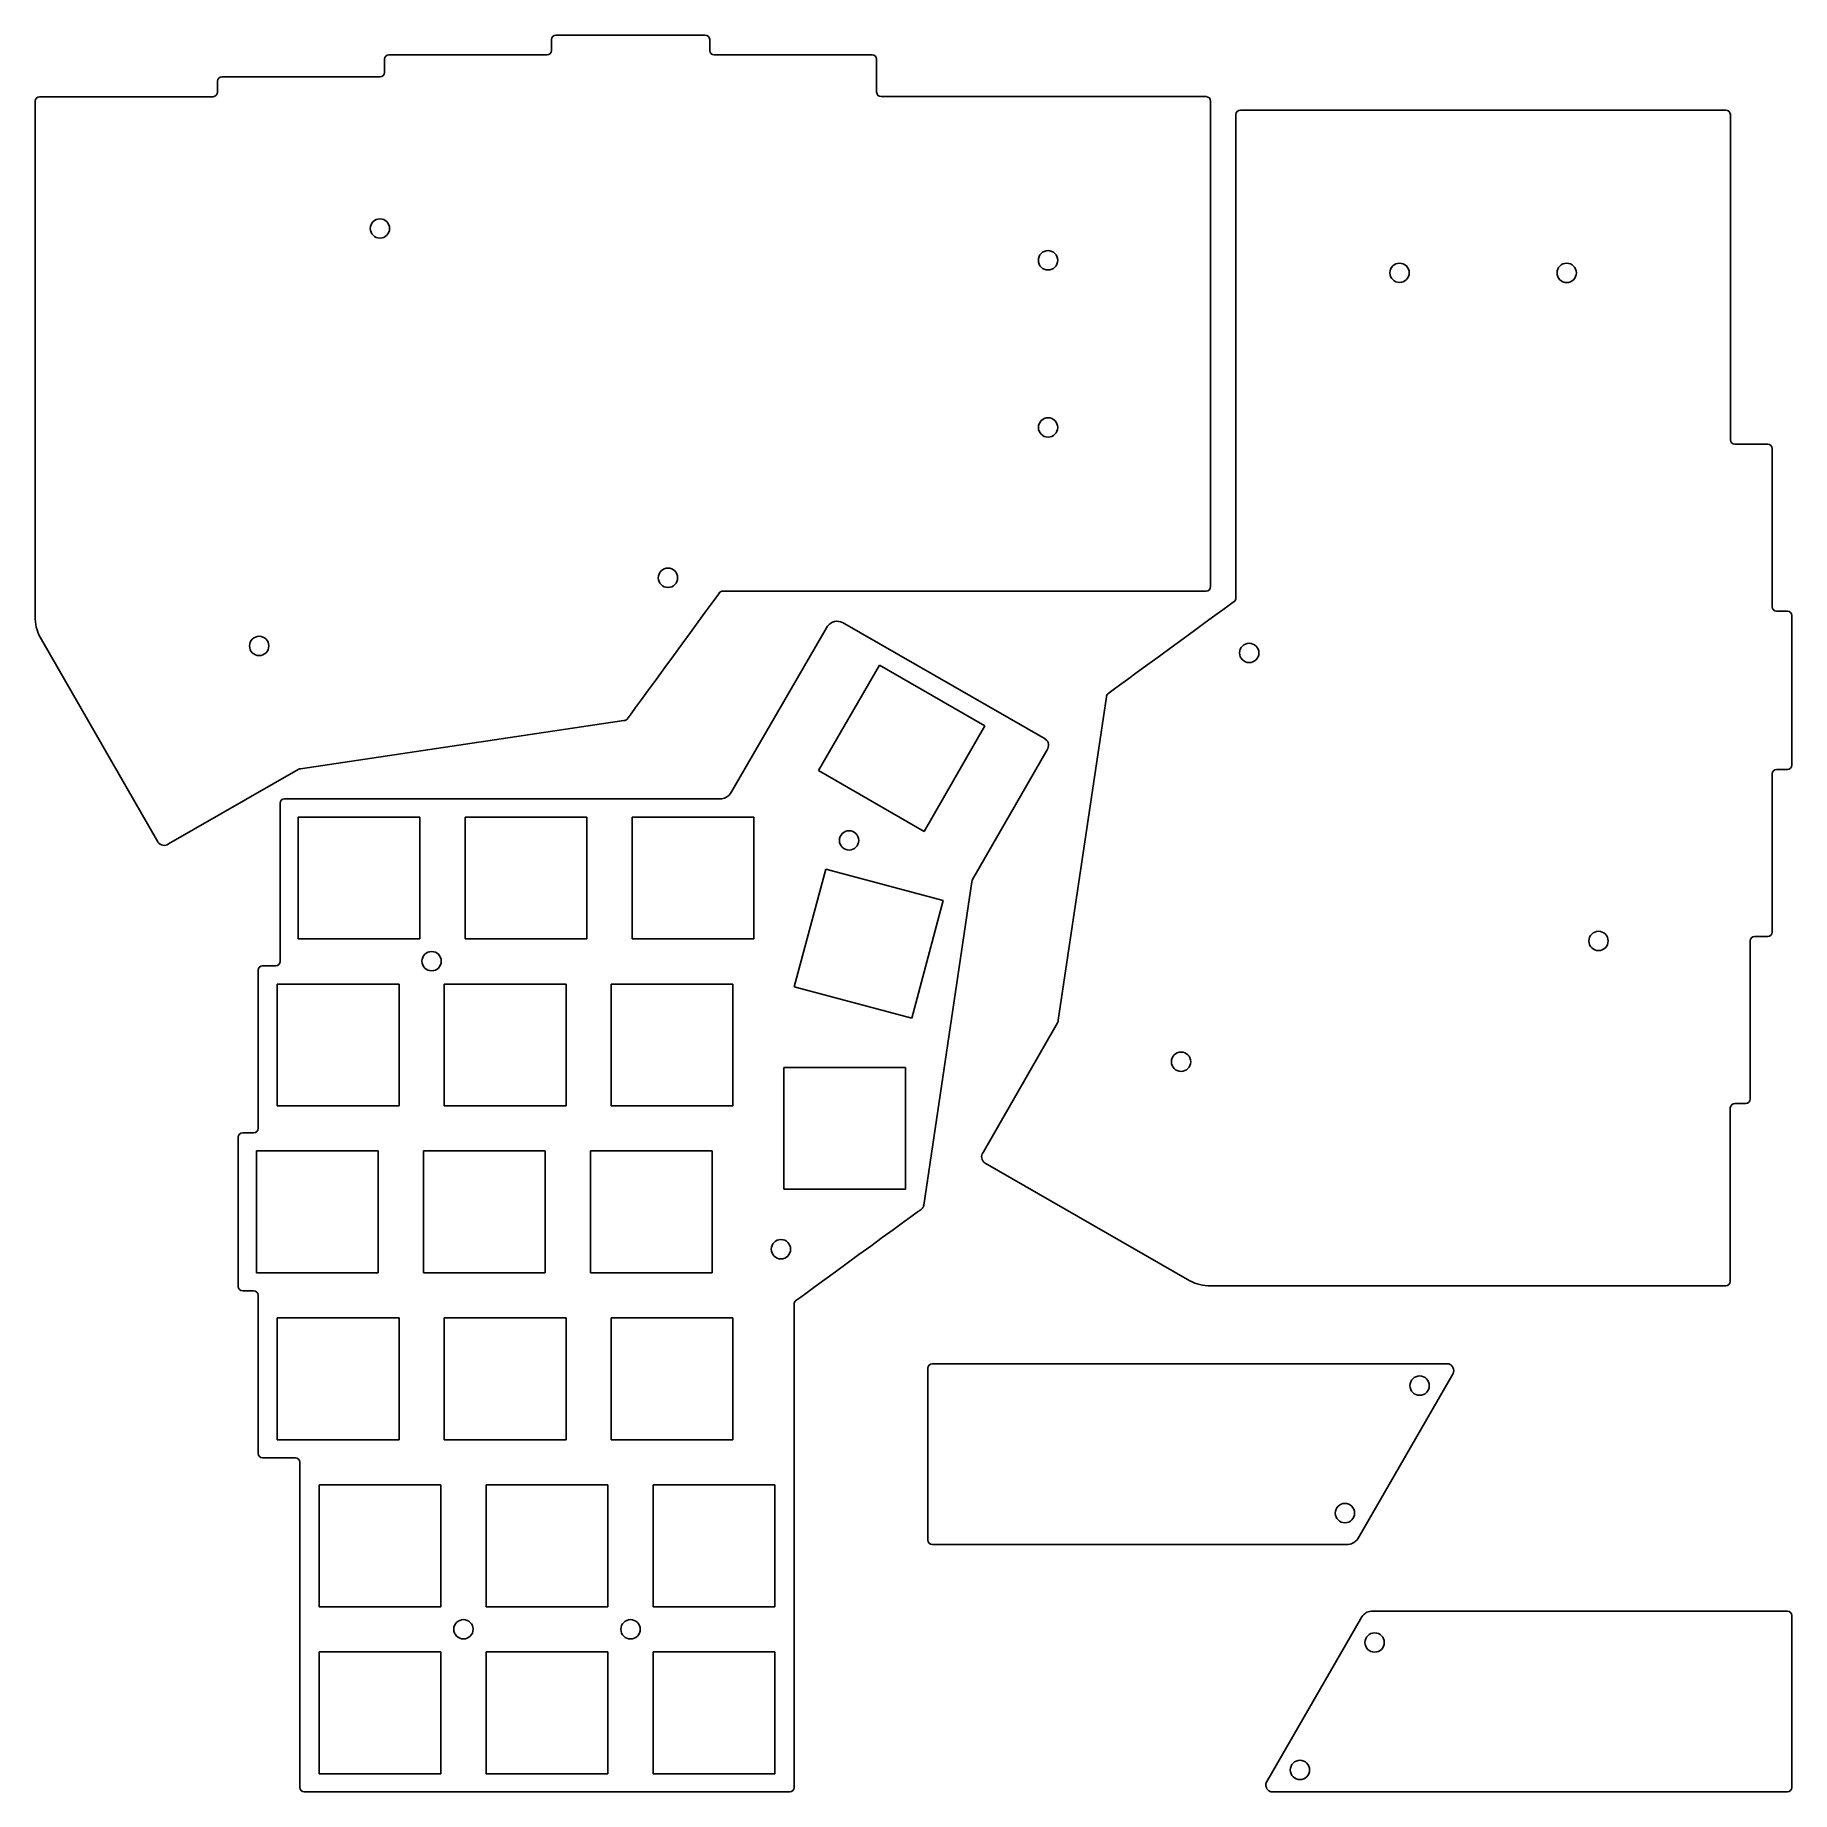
# Model space of a CAD drawing. Extents: x 0 to 200, y 0 to 200.
import ezdxf

# ---------------------------------------------------------------- set-up
doc = ezdxf.new("R2010")
doc.units = 0
doc.layers.add('top-bottom', color=7, linetype='CONTINUOUS')

msp = doc.modelspace()

# ---------------------------------------------------------------- linework, layer by layer
at = {"layer": 'top-bottom', "color": 5}
for p, q in [((76.306223, 199.949784), (59.304835, 199.949784)), ((58.80495, 199.449899), (58.80495, 198.20001)), ((76.806109, 198.20001), (76.806109, 199.449899)), ((39.803668, 197.199886), (39.803668, 195.699525)), ((58.304712, 197.699772), (40.303553, 197.699772)), ((95.307505, 197.699772), (77.305994, 197.699772)), ((95.807391, 193.449513), (95.807391, 197.199886)), ((20.802386, 194.699402), (20.802386, 193.465035)), ((39.30343, 195.19964), (21.302271, 195.19964)), ((0.049918, 192.441628), (0.049918, 133.480928)), ((20.301442, 192.941514), (0.550156, 192.941514)), ((114.308787, 192.949275), (96.307276, 192.949275)), ((116.309034, 192.949275), (114.308787, 192.949275)), ((133.310069, 192.949275), (116.309034, 192.949275)), ((133.809955, 137.195671), (133.809955, 192.44939)), ((136.695368, 173.899038), (136.695368, 190.900073)), ((137.195606, 191.399959), (192.449325, 191.399959)), ((192.94921, 190.900073), (192.94921, 173.899038)), ((40.384268, 177.946933), (40.384268, 177.946933)), ((116.406012, 174.324759), (116.406012, 174.324759)), ((155.309548, 174.0048), (155.309548, 174.0048)), ((174.324694, 173.996016), (174.324694, 173.996016)), ((136.695368, 171.898791), (136.695368, 173.899038)), ((192.94921, 173.899038), (192.94921, 171.898791)), ((136.695368, 135.896121), (136.695368, 171.898791)), ((192.94921, 171.898791), (192.94921, 153.89728)), ((116.414796, 155.309612), (116.414796, 155.309612)), ((193.449448, 153.397395), (197.199822, 153.397395)), ((197.699707, 152.897509), (197.699707, 134.895998)), ((73.162556, 138.199921), (73.162556, 138.199921)), ((77.952634, 136.54903), (77.952634, 136.54903)), ((78.306117, 136.695433), (114.308787, 136.695433)), ((114.308787, 136.695433), (116.309034, 136.695433)), ((116.309034, 136.695433), (133.310069, 136.695433)), ((136.548966, 135.542638), (136.548966, 135.542638)), ((198.199945, 134.396113), (199.449834, 134.396113)), ((79.194233, 113.636102), (90.231572, 132.712879)), ((91.93231, 133.095642), (114.972185, 119.858386)), ((199.94972, 133.896227), (199.94972, 116.894839)), ((0.764644, 131.18329), (14.001901, 108.143415)), ((26.642682, 130.445351), (26.642682, 130.445351)), ((138.199857, 130.75256), (138.199857, 130.75256)), ((96.113813, 128.26637), (89.196559, 116.266303)), ((108.11388, 121.349116), (96.113813, 128.26637)), ((116.475241, 87.851756), (121.944698, 124.645353)), ((30.261752, 116.475306), (67.055349, 121.944762)), ((101.196626, 109.349049), (108.11388, 121.349116)), ((115.202196, 118.628252), (106.712614, 103.878287)), ((15.231682, 107.913405), (29.981647, 116.403339)), ((89.196559, 116.266303), (101.196626, 109.349049)), ((199.449834, 116.394954), (198.199945, 116.394954)), ((197.699707, 115.894716), (197.699707, 97.893557)), ((27.91596, 94.556504), (27.91596, 112.557663)), ((28.416198, 113.057548), (29.650918, 113.057548)), ((29.650918, 113.057548), (45.911475, 113.057195)), ((45.911475, 113.057195), (78.204341, 113.057195)), ((43.832383, 110.977821), (29.981647, 110.977821)), ((29.981647, 110.977821), (29.981647, 97.126732)), ((43.832383, 97.126732), (43.832383, 110.977821)), ((62.833665, 110.977821), (48.982576, 110.977821)), ((48.982576, 110.977821), (48.982576, 97.126732)), ((62.833665, 97.126732), (62.833665, 110.977821)), ((81.834947, 110.977821), (67.983858, 110.977821)), ((67.983858, 110.977821), (67.983858, 97.126732)), ((81.834947, 97.126732), (81.834947, 110.977821)), ((92.668838, 107.217428), (92.668838, 107.217428)), ((90.006112, 105.036313), (86.434949, 91.653713)), ((103.389065, 101.46515), (90.006112, 105.036313)), ((106.640294, 103.598182), (101.171191, 66.804585)), ((99.817549, 88.082197), (103.389065, 101.46515)), ((177.946869, 97.974272), (177.946869, 97.974272)), ((29.981647, 97.126732), (43.832383, 97.126732)), ((48.982576, 97.126732), (62.833665, 97.126732)), ((67.983858, 97.126732), (81.834947, 97.126732)), ((195.199575, 96.893434), (195.199575, 78.892275)), ((197.199822, 97.393672), (195.699461, 97.393672)), ((25.916067, 94.056619), (27.416075, 94.056619)), ((25.415829, 75.555222), (25.415829, 93.556381)), ((41.457134, 91.976186), (27.606046, 91.976186)), ((27.606046, 91.976186), (27.606046, 78.12545)), ((41.457134, 78.12545), (41.457134, 91.976186)), ((45.167256, 93.475665), (45.167256, 93.475665)), ((60.458769, 91.976186), (46.60768, 91.976186)), ((46.60768, 91.976186), (46.60768, 78.12545)), ((60.458769, 78.12545), (60.458769, 91.976186)), ((79.460051, 91.976186), (65.608962, 91.976186)), ((65.608962, 91.976186), (65.608962, 78.12545)), ((79.460051, 78.12545), (79.460051, 91.976186)), ((86.434949, 91.653713), (99.817549, 88.082197)), ((107.91334, 72.821686), (116.403275, 87.571651)), ((130.445286, 84.232686), (130.445286, 84.232686)), ((99.086458, 82.475898), (85.235365, 82.475898)), ((85.235365, 82.475898), (85.235365, 68.624809)), ((99.086458, 68.624809), (99.086458, 82.475898)), ((27.606046, 78.12545), (41.457134, 78.12545)), ((46.60768, 78.12545), (60.458769, 78.12545)), ((65.608962, 78.12545), (79.460051, 78.12545)), ((194.699338, 78.39239), (193.46497, 78.39239)), ((192.941449, 77.891446), (192.941449, 58.14016)), ((23.165816, 57.55371), (23.165816, 74.555099)), ((23.665701, 75.054984), (24.915943, 75.054984)), ((39.082238, 72.974904), (25.23115, 72.974904)), ((25.23115, 72.974904), (25.23115, 59.123815)), ((39.082238, 59.123815), (39.082238, 72.974904)), ((58.083521, 72.974904), (44.232432, 72.974904)), ((44.232432, 72.974904), (44.232432, 59.123815)), ((58.083521, 59.123815), (58.083521, 72.974904)), ((77.084803, 72.974904), (63.233714, 72.974904)), ((63.233714, 72.974904), (63.233714, 59.123815)), ((77.084803, 59.123815), (77.084803, 72.974904)), ((131.183226, 58.354648), (108.143351, 71.591905)), ((85.235365, 68.624809), (99.086458, 68.624809)), ((84.914303, 60.697519), (84.914303, 60.697519)), ((25.23115, 59.123815), (39.082238, 59.123815)), ((44.232432, 59.123815), (58.083521, 59.123815)), ((63.233714, 59.123815), (77.084803, 59.123815)), ((24.915943, 57.053825), (23.665701, 57.053825)), ((25.415829, 38.552781), (25.415829, 56.55394)), ((192.441564, 57.639922), (133.480863, 57.639922)), ((41.457134, 53.973622), (27.606046, 53.973622)), ((27.606046, 53.973622), (27.606046, 40.122886)), ((41.457134, 40.122886), (41.457134, 53.973622)), ((60.458769, 53.973622), (46.60768, 53.973622)), ((46.60768, 53.973622), (46.60768, 40.122886)), ((60.458769, 40.122886), (60.458769, 53.973622)), ((79.460051, 53.973622), (65.608962, 53.973622)), ((65.608962, 53.973622), (65.608962, 40.122886)), ((79.460051, 40.122886), (79.460051, 53.973622)), ((86.420167, 55.553817), (86.420167, 19.551146)), ((86.56657, 55.907299), (86.56657, 55.907299)), ((101.631067, 48.265152), (101.620131, 28.694487)), ((160.804846, 48.766095), (102.130953, 48.76539)), ((150.559139, 28.833129), (161.415503, 47.672839)), ((157.594574, 45.172319), (157.594574, 45.172319)), ((27.606046, 40.122886), (41.457134, 40.122886)), ((46.60768, 40.122886), (60.458769, 40.122886)), ((65.608962, 40.122886), (79.460051, 40.122886)), ((29.66644, 38.052543), (25.916067, 38.052543)), ((30.166326, 19.551146), (30.166326, 37.552658)), ((46.207631, 34.97234), (32.356542, 34.97234)), ((32.356542, 34.97234), (32.356542, 21.121251)), ((46.207631, 21.121251), (46.207631, 34.97234)), ((65.208913, 34.97234), (51.357824, 34.97234)), ((51.357824, 34.97234), (51.357824, 21.121251)), ((65.208913, 21.121251), (65.208913, 34.97234)), ((84.210195, 34.97234), (70.359106, 34.97234)), ((70.359106, 34.97234), (70.359106, 21.121251)), ((84.210195, 21.121251), (84.210195, 34.97234)), ((149.094162, 30.671415), (149.094162, 30.671415)), ((102.120722, 28.19425), (149.477172, 28.19425)), ((32.356542, 21.121251), (46.207631, 21.121251)), ((51.357824, 21.121251), (65.208913, 21.121251)), ((70.359106, 21.121251), (84.210195, 21.121251)), ((199.449132, 20.621826), (152.092683, 20.621826)), ((199.938787, 0.550924), (199.949723, 20.121588)), ((30.166326, 17.551253), (30.166326, 19.551146)), ((86.420167, 19.551146), (86.420167, 17.551253)), ((151.010715, 19.982947), (140.154352, 1.143237)), ((152.475693, 18.14466), (152.475693, 18.14466)), ((30.166326, 0.550217), (30.166326, 17.551253)), ((48.789783, 17.454063), (48.789783, 17.454063)), ((67.804612, 17.445278), (67.804612, 17.445278)), ((86.420167, 17.551253), (86.420167, 0.550217)), ((46.207631, 15.970705), (32.356542, 15.970705)), ((32.356542, 15.970705), (32.356542, 2.119617)), ((46.207631, 2.119617), (46.207631, 15.970705)), ((65.208913, 15.970705), (51.357824, 15.970705)), ((51.357824, 15.970705), (51.357824, 2.119617)), ((65.208913, 2.119617), (65.208913, 15.970705)), ((84.210195, 15.970705), (70.359106, 15.970705)), ((70.359106, 15.970705), (70.359106, 2.119617)), ((84.210195, 2.119617), (84.210195, 15.970705)), ((32.356542, 2.119617), (46.207631, 2.119617)), ((51.357824, 2.119617), (65.208913, 2.119617)), ((70.359106, 2.119617), (84.210195, 2.119617)), ((143.975281, 3.643756), (143.975281, 3.643756)), ((85.920282, 0.049979), (30.666211, 0.049979)), ((140.765009, 0.04998), (199.438902, 0.050686))]:
    msp.add_line(p, q, dxfattribs=at)
for points in [[(59.304835, 199.949784), (59.02861, 199.949784), (58.80495, 199.726123), (58.80495, 199.449899)], [(76.806109, 199.449899), (76.806109, 199.726123), (76.582095, 199.949784), (76.306223, 199.949784)], [(58.80495, 198.20001), (58.80495, 197.923785), (58.580936, 197.699772), (58.304712, 197.699772)], [(77.305994, 197.699772), (77.030122, 197.699772), (76.806109, 197.923785), (76.806109, 198.20001)], [(40.303553, 197.699772), (40.027328, 197.699772), (39.803668, 197.475758), (39.803668, 197.199886)], [(95.807391, 197.199886), (95.807391, 197.475758), (95.58373, 197.699772), (95.307505, 197.699772)], [(21.302271, 195.19964), (21.026046, 195.19964), (20.802386, 194.975627), (20.802386, 194.699402)], [(39.803668, 195.699525), (39.803668, 195.423654), (39.579654, 195.19964), (39.30343, 195.19964)], [(0.550156, 192.941514), (0.273931, 192.941514), (0.049918, 192.7175), (0.049918, 192.441628)], [(20.802386, 193.465035), (20.773811, 193.196924), (20.567789, 192.98173), (20.301442, 192.941514)], [(96.307276, 192.949275), (96.031404, 192.949275), (95.807391, 193.173288), (95.807391, 193.449513)], [(133.809955, 192.44939), (133.809955, 192.725614), (133.586294, 192.949275), (133.310069, 192.949275)], [(136.695368, 190.900073), (136.695368, 191.176298), (136.919382, 191.399959), (137.195606, 191.399959)], [(192.449325, 191.399959), (192.725549, 191.399959), (192.94921, 191.176298), (192.94921, 190.900073)], [(39.284309, 179.047245), (38.676827, 179.047245), (38.183997, 178.554768), (38.183997, 177.946933)], [(38.183997, 177.946933), (38.183997, 177.339451), (38.676827, 176.846974), (39.284309, 176.846974)], [(40.384268, 177.946933), (40.384268, 178.554768), (39.891791, 179.047245), (39.284309, 179.047245)], [(39.284309, 176.846974), (39.891791, 176.846974), (40.384268, 177.339451), (40.384268, 177.946933)], [(115.3057, 175.424718), (114.698218, 175.424718), (114.205741, 174.932241), (114.205741, 174.324759)], [(114.205741, 174.324759), (114.205741, 173.716924), (114.698218, 173.2248), (115.3057, 173.2248)], [(116.406012, 174.324759), (116.406012, 174.932241), (115.913535, 175.424718), (115.3057, 175.424718)], [(115.3057, 173.2248), (115.913535, 173.2248), (116.406012, 173.716924), (116.406012, 174.324759)], [(154.209589, 172.904489), (154.209589, 173.512324), (154.701713, 174.0048), (155.309548, 174.0048)], [(155.309548, 174.0048), (155.917383, 174.0048), (156.409507, 173.512324), (156.409507, 172.904489)], [(173.224735, 172.895704), (173.224735, 173.503539), (173.716859, 173.996016), (174.324694, 173.996016)], [(174.324694, 173.996016), (174.932176, 173.996016), (175.424653, 173.503539), (175.424653, 172.895704)], [(155.309548, 171.804529), (154.701713, 171.804529), (154.209589, 172.297006), (154.209589, 172.904489)], [(156.409507, 172.904489), (156.409507, 172.297006), (155.917383, 171.804529), (155.309548, 171.804529)], [(174.324694, 171.795745), (173.716859, 171.795745), (173.224735, 172.288222), (173.224735, 172.895704)], [(175.424653, 172.895704), (175.424653, 172.288222), (174.932176, 171.795745), (174.324694, 171.795745)], [(115.314485, 156.409572), (114.707002, 156.409572), (114.214525, 155.917447), (114.214525, 155.309612)], [(116.414796, 155.309612), (116.414796, 155.917447), (115.92232, 156.409572), (115.314485, 156.409572)], [(114.214525, 155.309612), (114.214525, 154.701777), (114.707002, 154.209653), (115.314485, 154.209653)], [(115.314485, 154.209653), (115.92232, 154.209653), (116.414796, 154.701777), (116.414796, 155.309612)], [(192.94921, 153.89728), (192.94921, 153.621408), (193.173224, 153.397395), (193.449448, 153.397395)], [(197.199822, 153.397395), (197.475694, 153.397395), (197.699707, 153.173734), (197.699707, 152.897509)], [(72.062244, 139.299881), (71.454762, 139.299881), (70.962285, 138.807404), (70.962285, 138.199921)], [(70.962285, 138.199921), (70.962285, 137.592086), (71.454762, 137.099962), (72.062244, 137.099962)], [(73.162556, 138.199921), (73.162556, 138.807404), (72.670079, 139.299881), (72.062244, 139.299881)], [(72.062244, 137.099962), (72.670079, 137.099962), (73.162556, 137.592086), (73.162556, 138.199921)], [(67.405656, 122.09434), (67.405656, 122.09434), (77.956162, 136.553969), (77.952634, 136.54903)], [(77.952634, 136.54903), (78.046473, 136.642869), (78.173473, 136.695433), (78.306117, 136.695433)], [(133.310069, 136.695433), (133.586294, 136.695433), (133.809955, 136.919446), (133.809955, 137.195671)], [(122.094275, 124.99566), (122.094275, 124.99566), (136.553905, 135.546166), (136.548966, 135.542638)], [(136.548966, 135.542638), (136.642804, 135.636477), (136.695368, 135.763477), (136.695368, 135.896121)], [(197.699707, 134.895998), (197.699707, 134.620126), (197.923721, 134.396113), (198.199945, 134.396113)], [(199.449834, 134.396113), (199.726059, 134.396113), (199.94972, 134.172099), (199.94972, 133.896227)], [(0.049918, 133.480928), (0.09331, 132.667423), (0.338842, 131.877908), (0.764644, 131.18329)], [(90.231572, 132.712879), (90.628093, 133.240281), (91.348464, 133.402205), (91.93231, 133.095642)], [(25.54237, 131.54531), (24.934888, 131.54531), (24.442411, 131.053186), (24.442411, 130.445351)], [(24.442411, 130.445351), (24.442411, 129.837869), (24.934888, 129.345392), (25.54237, 129.345392)], [(26.642682, 130.445351), (26.642682, 131.053186), (26.150205, 131.54531), (25.54237, 131.54531)], [(25.54237, 129.345392), (26.150205, 129.345392), (26.642682, 129.837869), (26.642682, 130.445351)], [(137.099898, 129.652248), (137.099898, 130.260083), (137.592022, 130.75256), (138.199857, 130.75256)], [(138.199857, 130.75256), (138.807339, 130.75256), (139.299816, 130.260083), (139.299816, 129.652248)], [(138.199857, 128.552289), (137.592022, 128.552289), (137.099898, 129.044766), (137.099898, 129.652248)], [(139.299816, 129.652248), (139.299816, 129.044766), (138.807339, 128.552289), (138.199857, 128.552289)], [(121.944698, 124.645353), (121.957751, 124.774822), (122.009962, 124.896883), (122.094275, 124.99566)], [(67.055349, 121.944762), (67.184818, 121.957815), (67.306879, 122.010026), (67.405656, 122.09434)], [(114.972185, 119.858386), (114.97924, 119.853447), (114.986649, 119.848508), (114.993351, 119.843569)], [(114.993351, 119.843569), (115.386698, 119.565581), (115.480184, 119.021598), (115.202196, 118.628252)], [(29.981647, 116.403339), (30.072663, 116.434736), (30.166502, 116.459078), (30.261752, 116.475306)], [(198.199945, 116.394954), (197.923721, 116.394954), (197.699707, 116.17094), (197.699707, 115.894716)], [(199.94972, 116.894839), (199.94972, 116.618614), (199.726059, 116.394954), (199.449834, 116.394954)], [(27.91596, 112.557663), (27.91596, 112.833887), (28.139974, 113.057548), (28.416198, 113.057548)], [(78.204341, 113.057195), (78.58781, 113.139392), (78.934589, 113.342239), (79.194233, 113.636102)], [(14.001901, 108.143415), (14.006487, 108.13636), (14.011426, 108.129304), (14.016365, 108.122249)], [(14.016365, 108.122249), (14.294353, 107.729255), (14.838688, 107.635416), (15.231682, 107.913405)], [(91.568879, 108.317387), (91.568879, 108.92487), (92.061356, 109.417347), (92.668838, 109.417347)], [(92.668838, 107.217428), (92.061356, 107.217428), (91.568879, 107.709905), (91.568879, 108.317387)], [(92.668838, 109.417347), (93.276677, 109.417347), (93.768797, 108.92487), (93.768797, 108.317387)], [(93.768797, 108.317387), (93.768797, 107.709905), (93.276677, 107.217428), (92.668838, 107.217428)], [(106.712614, 103.878287), (106.681217, 103.78727), (106.656875, 103.693785), (106.640294, 103.598182)], [(176.84691, 96.874313), (176.84691, 97.481795), (177.339386, 97.974272), (177.946869, 97.974272)], [(177.946869, 97.974272), (178.554704, 97.974272), (179.04718, 97.481795), (179.04718, 96.874313)], [(177.946869, 95.774001), (177.339386, 95.774001), (176.84691, 96.266831), (176.84691, 96.874313)], [(179.04718, 96.874313), (179.04718, 96.266831), (178.554704, 95.774001), (177.946869, 95.774001)], [(195.699461, 97.393672), (195.423589, 97.393672), (195.199575, 97.169658), (195.199575, 96.893434)], [(197.699707, 97.893557), (197.699707, 97.617332), (197.475694, 97.393672), (197.199822, 97.393672)], [(25.415829, 93.556381), (25.415829, 93.832605), (25.639842, 94.056619), (25.916067, 94.056619)], [(27.416075, 94.056619), (27.6923, 94.056619), (27.91596, 94.280279), (27.91596, 94.556504)], [(44.067297, 94.575977), (44.067297, 95.183459), (44.559421, 95.675936), (45.167256, 95.675936)], [(45.167256, 93.475665), (44.559421, 93.475665), (44.067297, 93.968142), (44.067297, 94.575977)], [(45.167256, 95.675936), (45.775091, 95.675936), (46.267215, 95.183459), (46.267215, 94.575977)], [(46.267215, 94.575977), (46.267215, 93.968142), (45.775091, 93.475665), (45.167256, 93.475665)], [(116.403275, 87.571651), (116.434672, 87.662667), (116.459013, 87.756506), (116.475241, 87.851756)], [(129.345327, 83.132374), (129.345327, 83.740209), (129.837804, 84.232686), (130.445286, 84.232686)], [(130.445286, 84.232686), (131.053121, 84.232686), (131.545245, 83.740209), (131.545245, 83.132374)], [(130.445286, 82.032415), (129.837804, 82.032415), (129.345327, 82.524892), (129.345327, 83.132374)], [(131.545245, 83.132374), (131.545245, 82.524892), (131.053121, 82.032415), (130.445286, 82.032415)], [(193.46497, 78.39239), (193.19686, 78.363815), (192.981666, 78.157793), (192.941449, 77.891446)], [(195.199575, 78.892275), (195.199575, 78.61605), (194.975562, 78.39239), (194.699338, 78.39239)], [(23.165816, 74.555099), (23.165816, 74.831323), (23.38983, 75.054984), (23.665701, 75.054984)], [(24.915943, 75.054984), (25.191815, 75.054984), (25.415829, 75.278997), (25.415829, 75.555222)], [(108.122184, 71.606369), (107.729191, 71.884357), (107.635352, 72.428692), (107.91334, 72.821686)], [(108.143351, 71.591905), (108.136295, 71.596491), (108.12924, 71.60143), (108.122184, 71.606369)], [(101.02126, 66.45463), (101.02126, 66.45463), (86.561984, 55.903772), (86.56657, 55.907299)], [(101.171191, 66.804585), (101.158138, 66.675116), (101.105927, 66.553055), (101.02126, 66.45463)], [(83.814344, 61.797478), (83.814344, 62.40496), (84.306821, 62.897437), (84.914303, 62.897437)], [(84.914303, 62.897437), (85.522138, 62.897437), (86.014615, 62.40496), (86.014615, 61.797478)], [(84.914303, 60.697519), (84.306821, 60.697519), (83.814344, 61.189996), (83.814344, 61.797478)], [(86.014615, 61.797478), (86.014615, 61.189996), (85.522138, 60.697519), (84.914303, 60.697519)], [(133.480863, 57.639922), (132.667359, 57.683314), (131.877844, 57.928846), (131.183226, 58.354648)], [(192.941449, 58.14016), (192.941449, 57.863935), (192.717436, 57.639922), (192.441564, 57.639922)], [(23.665701, 57.053825), (23.38983, 57.053825), (23.165816, 57.277839), (23.165816, 57.55371)], [(25.415829, 56.55394), (25.415829, 56.830164), (25.191815, 57.053825), (24.915943, 57.053825)], [(86.56657, 55.907299), (86.472731, 55.813461), (86.420167, 55.686461), (86.420167, 55.553817)], [(102.130953, 48.76539), (101.855081, 48.76539), (101.631067, 48.541376), (101.631067, 48.265152)], [(160.990759, 48.713884), (160.93114, 48.738579), (160.868698, 48.75657), (160.804846, 48.766095)], [(161.415503, 47.672839), (161.585541, 48.077474), (161.395394, 48.543493), (160.990759, 48.713884)], [(156.494615, 46.272631), (156.494615, 46.880114), (156.987091, 47.37259), (157.594574, 47.37259)], [(157.594574, 45.172319), (156.987091, 45.172319), (156.494615, 45.664796), (156.494615, 46.272631)], [(157.594574, 47.37259), (158.202409, 47.37259), (158.694886, 46.880114), (158.694886, 46.272631)], [(158.694886, 46.272631), (158.694886, 45.664796), (158.202409, 45.172319), (157.594574, 45.172319)], [(25.916067, 38.052543), (25.639842, 38.052543), (25.415829, 38.276557), (25.415829, 38.552781)], [(30.166326, 37.552658), (30.166326, 37.82853), (29.942312, 38.052543), (29.66644, 38.052543)], [(147.994203, 31.771374), (147.994203, 32.378857), (148.486327, 32.871686), (149.094162, 32.871686)], [(149.094162, 32.871686), (149.701644, 32.871686), (150.194121, 32.378857), (150.194121, 31.771374)], [(149.094162, 30.671415), (148.486327, 30.671415), (147.994203, 31.163892), (147.994203, 31.771374)], [(150.194121, 31.771374), (150.194121, 31.163892), (149.701644, 30.671415), (149.094162, 30.671415)], [(101.620131, 28.694487), (101.620837, 28.418263), (101.84485, 28.19425), (102.120722, 28.19425)], [(149.477172, 28.19425), (150.00034, 28.253869), (150.258573, 28.488466), (150.559139, 28.833129)], [(152.092683, 20.621826), (151.569514, 20.562207), (151.311281, 20.32761), (151.010715, 19.982947)], [(199.949723, 20.121588), (199.949018, 20.397813), (199.725004, 20.621826), (199.449132, 20.621826)], [(47.689471, 18.554022), (47.689471, 19.161504), (48.181948, 19.653981), (48.789783, 19.653981)], [(48.789783, 17.454063), (48.181948, 17.454063), (47.689471, 17.946539), (47.689471, 18.554022)], [(48.789783, 19.653981), (49.397266, 19.653981), (49.889742, 19.161504), (49.889742, 18.554022)], [(49.889742, 18.554022), (49.889742, 17.946539), (49.397266, 17.454063), (48.789783, 17.454063)], [(66.704653, 18.545237), (66.704653, 19.15272), (67.19713, 19.645197), (67.804612, 19.645197)], [(67.804612, 17.445278), (67.19713, 17.445278), (66.704653, 17.937755), (66.704653, 18.545237)], [(67.804612, 19.645197), (68.412447, 19.645197), (68.904924, 19.15272), (68.904924, 18.545237)], [(68.904924, 18.545237), (68.904924, 17.937755), (68.412447, 17.445278), (67.804612, 17.445278)], [(151.375734, 17.044701), (151.375734, 17.652184), (151.868211, 18.14466), (152.475693, 18.14466)], [(152.475693, 18.14466), (153.083528, 18.14466), (153.575652, 17.652184), (153.575652, 17.044701)], [(152.475693, 15.944389), (151.868211, 15.944389), (151.375734, 16.437219), (151.375734, 17.044701)], [(153.575652, 17.044701), (153.575652, 16.437219), (153.083528, 15.944389), (152.475693, 15.944389)], [(142.874969, 2.543444), (142.874969, 3.151279), (143.367446, 3.643756), (143.975281, 3.643756)], [(143.975281, 1.443485), (143.367446, 1.443485), (142.874969, 1.935962), (142.874969, 2.543444)], [(143.975281, 3.643756), (144.582763, 3.643756), (145.07524, 3.151279), (145.07524, 2.543444)], [(145.07524, 2.543444), (145.07524, 1.935962), (144.582763, 1.443485), (143.975281, 1.443485)], [(30.666211, 0.049979), (30.390339, 0.049979), (30.166326, 0.27364), (30.166326, 0.550217)], [(86.420167, 0.550217), (86.420167, 0.27364), (86.196154, 0.049979), (85.920282, 0.049979)], [(140.154352, 1.143237), (139.984313, 0.738601), (140.17446, 0.272583), (140.579095, 0.102191)], [(140.579095, 0.102191), (140.638715, 0.077497), (140.701156, 0.059505), (140.765009, 0.04998)], [(199.438902, 0.050686), (199.714774, 0.050686), (199.938787, 0.274699), (199.938787, 0.550924)]]:
    msp.add_open_spline(points, degree=3, dxfattribs=at)

doc.saveas('drawing.dxf')
